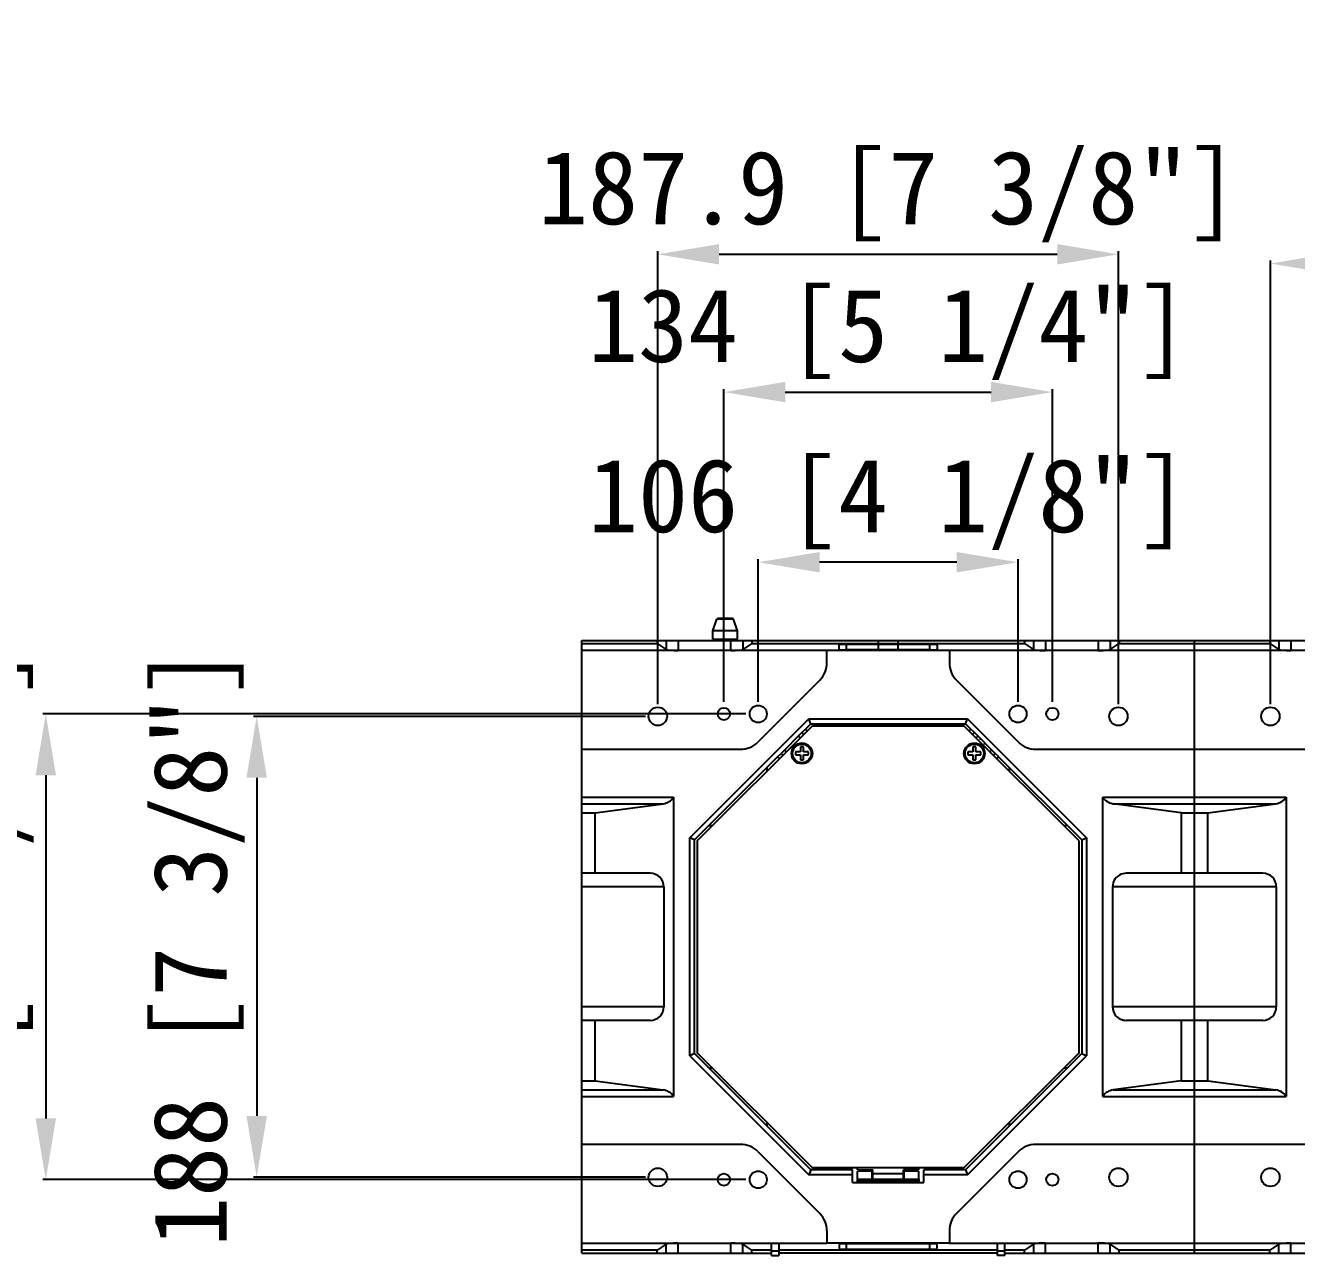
# Model space of a CAD drawing. Header units: millimetres. Extents: x 2900105 to 2915262, y -55349 to -51874.
# Drawn here: x 2902606 to 2903124, y -53653 to -53151 of the extents above; entities that cross this region are included whole.
import ezdxf

# ---------------------------------------------------------------- set-up
doc = ezdxf.new("R2010")
doc.units = ezdxf.units.MM
doc.layers.add('02___PRT_ALL_AXES', color=7, linetype='Continuous')
doc.styles.get("Standard").update_dxf_attribs({"font": ''})
doc.styles.get('Standard').set_extended_font_data('SimSun')
doc.dimstyles.new('ISO-200', dxfattribs={"dimtxt": 30, "dimasz": 25, "dimexe": 1.25, "dimexo": 5, "dimgap": 5, "dimtad": 1, "dimtoh": 1, "dimdec": 1, "dimdsep": 46, "dimtxsty": 'Standard', "dimcen": 2.5, "dimadec": 0, "dimazin": 0, "dimtfac": 1, "dimtdec": 1, "dimtmove": 0, "dimatfit": 3, "dimfxl": 1, "dimarcsym": 0})

# ---------------------------------------------------------------- blocks, each defined once
blk = doc.blocks.new('*D359')
at = {"color": 0, "lineweight": -2, "transparency": 16777216}
for p, q in [((2902904.78, -53426.67), (2902904.78, -53368.51)), ((2902985.78, -53369.76), (2902929.78, -53369.76)), ((2903010.78, -53426.67), (2903010.78, -53368.51))]:
    blk.add_line(p, q, dxfattribs=at)
at = {"color": 0, "transparency": 16777216}
for points in [[(2902929.78, -53365.59), (2902929.78, -53373.93), (2902904.78, -53369.76)], [(2902985.78, -53365.59), (2902985.78, -53373.93), (2903010.78, -53369.76)]]:
    blk.add_solid(points, dxfattribs=at)
at = {"layer": 'Defpoints', "color": 0, "transparency": 16777216}
for p in [(2902904.78, -53369.76), (2902904.78, -53431.67), (2903010.78, -53431.67)]:
    blk.add_point(p, dxfattribs=at)
at = {"color": 0, "transparency": 16777216, "insert": (2902957.78, -53346.16), "char_height": 30, "attachment_point": 5}
blk.add_mtext('106 [4 1/8"]', dxfattribs=at)
blk = doc.blocks.new('*D362')
at = {"color": 0, "lineweight": -2, "transparency": 16777216}
for p, q in [((2902863.81, -53427.67), (2902863.81, -53242.89)), ((2902888.81, -53244.14), (2903026.76, -53244.14)), ((2903051.76, -53427.67), (2903051.76, -53242.89))]:
    blk.add_line(p, q, dxfattribs=at)
at = {"color": 0, "transparency": 16777216}
for points in [[(2902888.81, -53239.97), (2902888.81, -53248.3), (2902863.81, -53244.14)], [(2903026.76, -53239.97), (2903026.76, -53248.3), (2903051.76, -53244.14)]]:
    blk.add_solid(points, dxfattribs=at)
at = {"layer": 'Defpoints', "color": 0, "transparency": 16777216}
for p in [(2903051.76, -53244.14), (2902863.81, -53432.67), (2903051.76, -53432.67)]:
    blk.add_point(p, dxfattribs=at)
at = {"color": 0, "transparency": 16777216, "insert": (2902957.78, -53220.53), "char_height": 30, "attachment_point": 5}
blk.add_mtext('{\\C1;187.9 [7 3/8"]}', dxfattribs=at)
blk = doc.blocks.new('*D363')
at = {"color": 0, "lineweight": -2, "transparency": 16777216}
for p, q in [((2903113.76, -53427.67), (2903113.76, -53246.64)), ((2903138.76, -53247.89), (2903776.71, -53247.89)), ((2903801.71, -53427.67), (2903801.71, -53246.64))]:
    blk.add_line(p, q, dxfattribs=at)
at = {"color": 0, "transparency": 16777216}
for points in [[(2903138.76, -53243.72), (2903138.76, -53252.05), (2903113.76, -53247.89)], [(2903776.71, -53243.72), (2903776.71, -53252.05), (2903801.71, -53247.89)]]:
    blk.add_solid(points, dxfattribs=at)
at = {"layer": 'Defpoints', "color": 0, "transparency": 16777216}
for p in [(2903801.71, -53247.89), (2903113.76, -53432.67), (2903801.71, -53432.67)]:
    blk.add_point(p, dxfattribs=at)
at = {"color": 0, "transparency": 16777216, "insert": (2903459.82, -53224.28), "char_height": 30, "attachment_point": 5}
blk.add_mtext('{\\C1;688 [2\'-3 1/8"]}', dxfattribs=at)
blk = doc.blocks.new('*D355')
at = {"color": 0, "lineweight": -2, "transparency": 16777216}
for p, q in [((2902890.78, -53426.67), (2902890.78, -53299.1)), ((2902915.78, -53300.35), (2902999.78, -53300.35)), ((2903024.78, -53426.67), (2903024.78, -53299.1))]:
    blk.add_line(p, q, dxfattribs=at)
at = {"color": 0, "transparency": 16777216}
for points in [[(2902915.78, -53296.18), (2902915.78, -53304.51), (2902890.78, -53300.35)], [(2902999.78, -53296.18), (2902999.78, -53304.51), (2903024.78, -53300.35)]]:
    blk.add_solid(points, dxfattribs=at)
at = {"layer": 'Defpoints', "color": 0, "transparency": 16777216}
for p in [(2903024.78, -53300.35), (2902890.78, -53431.67), (2903024.78, -53431.67)]:
    blk.add_point(p, dxfattribs=at)
at = {"color": 0, "transparency": 16777216, "insert": (2902957.78, -53276.74), "char_height": 30, "attachment_point": 5}
blk.add_mtext('134 [5 1/4"]', dxfattribs=at)
blk = doc.blocks.new('*D357')
at = {"color": 0, "lineweight": -2, "transparency": 16777216}
for p, q in [((2902899.78, -53431.67), (2902612.83, -53431.67)), ((2902614.08, -53456.67), (2902614.08, -53596.67)), ((2902899.78, -53621.67), (2902612.83, -53621.67))]:
    blk.add_line(p, q, dxfattribs=at)
at = {"color": 0, "transparency": 16777216}
for points in [[(2902609.91, -53456.67), (2902618.24, -53456.67), (2902614.08, -53431.67)], [(2902609.91, -53596.67), (2902618.24, -53596.67), (2902614.08, -53621.67)]]:
    blk.add_solid(points, dxfattribs=at)
at = {"layer": 'Defpoints', "color": 0, "transparency": 16777216}
for p in [(2902904.78, -53431.67), (2902614.08, -53621.67), (2902904.78, -53621.67)]:
    blk.add_point(p, dxfattribs=at)
at = {"color": 0, "transparency": 16777216, "insert": (2902590.47, -53526.67), "char_height": 30, "attachment_point": 5, "rotation": 90}
blk.add_mtext('190 [7 1/2"]', dxfattribs=at)
blk = doc.blocks.new('*D364')
at = {"color": 0, "lineweight": -2, "transparency": 16777216}
for p, q in [((2902858.81, -53432.67), (2902698.89, -53432.67)), ((2902700.14, -53457.67), (2902700.14, -53595.67)), ((2902858.81, -53620.67), (2902698.89, -53620.67))]:
    blk.add_line(p, q, dxfattribs=at)
at = {"color": 0, "transparency": 16777216}
for points in [[(2902695.97, -53457.67), (2902704.3, -53457.67), (2902700.14, -53432.67)], [(2902695.97, -53595.67), (2902704.3, -53595.67), (2902700.14, -53620.67)]]:
    blk.add_solid(points, dxfattribs=at)
at = {"layer": 'Defpoints', "color": 0, "transparency": 16777216}
for p in [(2902863.81, -53432.67), (2902700.14, -53620.67), (2902863.81, -53620.67)]:
    blk.add_point(p, dxfattribs=at)
at = {"color": 0, "transparency": 16777216, "insert": (2902676.53, -53526.67), "char_height": 30, "attachment_point": 5, "rotation": 90}
blk.add_mtext('{\\C1;188 [7 3/8"]}', dxfattribs=at)

msp = doc.modelspace()

# ---------------------------------------------------------------- linework, layer by layer
at = {"color": 7, "linetype": 'Continuous'}
for p, q in [((2902886.31, -53397.7), (2902887.89, -53393.03)), ((2902894.67, -53393.03), (2902887.89, -53393.03)), ((2902894.2, -53392.7), (2902888.37, -53392.7)), ((2902896.26, -53397.7), (2902894.67, -53393.03)), ((2902886.31, -53401.2), (2902886.31, -53397.7)), ((2902896.26, -53397.7), (2902886.31, -53397.7)), ((2902896.26, -53401.2), (2902896.26, -53397.7)), ((2902832.81, -53651.65), (2902832.81, -53401.7)), ((2902832.81, -53401.7), (2903832.71, -53401.7)), ((2902832.81, -53402.96), (2902863.55, -53402.96)), ((2902932.78, -53405.8), (2902832.81, -53405.8)), ((2902863.55, -53401.7), (2902863.55, -53402.96)), ((2902863.55, -53402.96), (2902867.19, -53405.38)), ((2902867.19, -53401.7), (2902867.19, -53405.38)), ((2902872.15, -53401.7), (2902872.15, -53405.76)), ((2902886.31, -53401.2), (2902896.26, -53401.2)), ((2902893.56, -53405.76), (2902893.56, -53401.7)), ((2902898.51, -53401.7), (2902898.51, -53405.38)), ((2902902.15, -53402.96), (2902898.51, -53405.38)), ((2902902.15, -53401.7), (2902902.15, -53402.96)), ((2902902.15, -53402.96), (2903013.41, -53402.96)), ((2902932.78, -53410.82), (2902932.78, -53405.76)), ((2902982.78, -53405.76), (2902932.78, -53405.76)), ((2902937.78, -53405.28), (2902937.78, -53403.53)), ((2902940.78, -53405.54), (2902940.78, -53403.26)), ((2902940.78, -53403.26), (2902974.78, -53403.26)), ((2902974.78, -53405.54), (2902940.78, -53405.54)), ((2902974.78, -53405.54), (2902974.78, -53403.26)), ((2902977.78, -53403.53), (2902977.78, -53405.28)), ((2902982.78, -53405.8), (2902982.78, -53410.82)), ((2903182.73, -53405.8), (2902982.78, -53405.8)), ((2903013.41, -53401.7), (2903013.41, -53402.96)), ((2903013.41, -53402.96), (2903017.05, -53405.38)), ((2903017.05, -53401.7), (2903017.05, -53405.38)), ((2903022.01, -53401.7), (2903022.01, -53405.8)), ((2903043.42, -53401.7), (2903043.42, -53405.8)), ((2903048.37, -53401.7), (2903048.37, -53405.38)), ((2903048.37, -53405.38), (2903052.01, -53402.96)), ((2903052.01, -53401.7), (2903052.01, -53402.96)), ((2903052.01, -53402.96), (2903113.5, -53402.96)), ((2903082.76, -53651.65), (2903082.76, -53401.7)), ((2903113.5, -53401.7), (2903113.5, -53402.96)), ((2903113.5, -53402.96), (2903117.14, -53405.38)), ((2903117.14, -53401.7), (2903117.14, -53405.38)), ((2903122.1, -53401.7), (2903122.1, -53405.76)), ((2902929.86, -53417.89), (2902904.62, -53443.13)), ((2902985.71, -53417.89), (2903010.95, -53443.13)), ((2902876.81, -53482.25), (2902925.36, -53433.7)), ((2902926.31, -53436.99), (2902880.1, -53483.2)), ((2902926.19, -53435.7), (2902924.01, -53437.88)), ((2902926.19, -53435.7), (2902925.36, -53433.7)), ((2902925.36, -53433.7), (2902990.2, -53433.7)), ((2902926.19, -53435.7), (2902989.38, -53435.7)), ((2902988.55, -53436.7), (2902927.02, -53436.7)), ((2903035.76, -53483.49), (2902989.25, -53436.99)), ((2902989.38, -53435.7), (2902990.2, -53433.7)), ((2902991.56, -53437.88), (2902989.38, -53435.7)), ((2902990.2, -53433.7), (2903038.76, -53482.25)), ((2902922.6, -53439.29), (2902914.11, -53447.78)), ((2902921.18, -53440.7), (2902921.89, -53441.41)), ((2902922.58, -53439.27), (2902924, -53437.86)), ((2902923.31, -53440), (2902922.6, -53439.29)), ((2902924.72, -53438.58), (2902924, -53437.86)), ((2902990.85, -53438.58), (2902991.57, -53437.86)), ((2902992.99, -53439.27), (2902991.57, -53437.86)), ((2902992.97, -53439.29), (2902992.26, -53440)), ((2903001.46, -53447.78), (2902992.97, -53439.29)), ((2902993.68, -53441.41), (2902994.38, -53440.7)), ((2902832.81, -53446.06), (2902897.55, -53446.06)), ((2902916.23, -53447.07), (2902915.53, -53446.36)), ((2902919.95, -53447.18), (2902919.95, -53448.38)), ((2902922, -53447.18), (2902919.95, -53447.18)), ((2902922, -53445.13), (2902922, -53447.18)), ((2902923.2, -53445.13), (2902922, -53445.13)), ((2902923.2, -53447.18), (2902923.2, -53445.13)), ((2902925.25, -53447.18), (2902923.2, -53447.18)), ((2902925.25, -53448.38), (2902925.25, -53447.18)), ((2902990.32, -53447.18), (2902990.32, -53448.38)), ((2902992.37, -53447.18), (2902990.32, -53447.18)), ((2902992.37, -53445.13), (2902992.37, -53447.18)), ((2902993.57, -53445.13), (2902992.37, -53445.13)), ((2902993.57, -53447.18), (2902993.57, -53445.13)), ((2902995.62, -53447.18), (2902993.57, -53447.18)), ((2902995.62, -53448.38), (2902995.62, -53447.18)), ((2903000.04, -53446.36), (2902999.33, -53447.07)), ((2903018.02, -53446.06), (2903147.5, -53446.06)), ((2902912.7, -53449.19), (2902878.81, -53483.08)), ((2902912.68, -53449.17), (2902914.1, -53447.76)), ((2902913.41, -53449.9), (2902912.68, -53449.17)), ((2902914.11, -53447.78), (2902914.82, -53448.48)), ((2902919.95, -53448.38), (2902922, -53448.38)), ((2902922, -53448.38), (2902922, -53450.43)), ((2902922, -53450.43), (2902923.2, -53450.43)), ((2902923.2, -53450.43), (2902923.2, -53448.38)), ((2902923.2, -53448.38), (2902925.25, -53448.38)), ((2902990.32, -53448.38), (2902992.37, -53448.38)), ((2902992.37, -53448.38), (2902992.37, -53450.43)), ((2902992.37, -53450.43), (2902993.57, -53450.43)), ((2902993.57, -53450.43), (2902993.57, -53448.38)), ((2902993.57, -53448.38), (2902995.62, -53448.38)), ((2903000.75, -53448.48), (2903001.46, -53447.78)), ((2903002.89, -53449.17), (2903001.47, -53447.76)), ((2903002.16, -53449.9), (2903002.89, -53449.17)), ((2903036.76, -53483.08), (2903002.87, -53449.19)), ((2902908.28, -53453.6), (2902908.28, -53455.02)), ((2903007.28, -53455.02), (2903007.28, -53453.6)), ((2902832.81, -53465.65), (2902870.22, -53465.65)), ((2902832.81, -53468.28), (2902866.01, -53468.28)), ((2902838.22, -53471.94), (2902866.01, -53468.28)), ((2902870.22, -53465.65), (2902870.22, -53587.7)), ((2903045.35, -53587.7), (2903045.35, -53465.65)), ((2903045.35, -53465.65), (2903120.17, -53465.65)), ((2903049.56, -53468.28), (2903115.96, -53468.28)), ((2903077.35, -53471.94), (2903049.56, -53468.28)), ((2903088.17, -53471.94), (2903115.96, -53468.28)), ((2903120.17, -53465.65), (2903120.17, -53587.7)), ((2902832.81, -53471.94), (2902838.22, -53471.94)), ((2902838.22, -53496.67), (2902838.22, -53471.94)), ((2903077.35, -53471.94), (2903077.35, -53496.67)), ((2903077.35, -53471.94), (2903088.17, -53471.94)), ((2903088.17, -53496.67), (2903088.17, -53471.94)), ((2902884.72, -53477.17), (2902886.1, -53477.17)), ((2903029.44, -53477.17), (2903030.51, -53477.17)), ((2902876.81, -53571.09), (2902876.81, -53482.25)), ((2902878.81, -53483.08), (2902876.81, -53482.25)), ((2902878.81, -53570.26), (2902878.81, -53483.08)), ((2902879.81, -53483.91), (2902879.81, -53569.43)), ((2903035.76, -53569.43), (2903035.76, -53483.49)), ((2903036.76, -53483.08), (2903038.76, -53482.25)), ((2903036.76, -53483.08), (2903036.76, -53570.26)), ((2903038.76, -53482.25), (2903038.76, -53571.09)), ((2902860.72, -53496.67), (2902832.81, -53496.67)), ((2903110.67, -53496.67), (2903054.85, -53496.67)), ((2902866.22, -53502.17), (2902832.81, -53502.17)), ((2902866.22, -53502.17), (2902866.22, -53551.17)), ((2903049.35, -53502.17), (2903049.35, -53551.17)), ((2903116.17, -53502.17), (2903049.35, -53502.17)), ((2903116.17, -53502.17), (2903116.17, -53551.17)), ((2902866.22, -53551.17), (2902832.81, -53551.17)), ((2903116.17, -53551.17), (2903049.35, -53551.17)), ((2902860.72, -53556.67), (2902832.81, -53556.67)), ((2902838.22, -53581.41), (2902838.22, -53556.67)), ((2903110.67, -53556.67), (2903054.85, -53556.67)), ((2903077.35, -53556.67), (2903077.35, -53581.41)), ((2903088.17, -53581.41), (2903088.17, -53556.67)), ((2902878.81, -53570.26), (2902876.81, -53571.09)), ((2902876.81, -53571.09), (2902925.36, -53619.65)), ((2902878.81, -53570.26), (2902926.19, -53617.65)), ((2902880.1, -53570.14), (2902926.31, -53616.35)), ((2902989.25, -53616.35), (2903035.47, -53570.14)), ((2902989.38, -53617.65), (2903036.76, -53570.26)), ((2902990.2, -53619.65), (2903038.76, -53571.09)), ((2903036.76, -53570.26), (2903038.76, -53571.09)), ((2902886.13, -53576.17), (2902885.06, -53576.17)), ((2903030.85, -53576.17), (2903029.47, -53576.17)), ((2902832.81, -53581.41), (2902838.22, -53581.41)), ((2902838.22, -53581.41), (2902866.01, -53585.06)), ((2903077.35, -53581.41), (2903049.56, -53585.06)), ((2903077.35, -53581.41), (2903088.17, -53581.41)), ((2903088.17, -53581.41), (2903115.96, -53585.06)), ((2902832.81, -53585.06), (2902866.01, -53585.06)), ((2902832.81, -53587.7), (2902870.22, -53587.7)), ((2903045.35, -53587.7), (2903120.17, -53587.7)), ((2903049.56, -53585.06), (2903115.96, -53585.06)), ((2902908.28, -53598.32), (2902908.28, -53599.74)), ((2903007.28, -53599.74), (2903007.28, -53598.32)), ((2902897.55, -53607.29), (2902832.81, -53607.29)), ((2903147.5, -53607.29), (2903018.02, -53607.29)), ((2902904.62, -53610.21), (2902929.86, -53635.45)), ((2903010.95, -53610.21), (2902985.71, -53635.45)), ((2902926.19, -53617.65), (2902925.36, -53619.65)), ((2902943.28, -53617.65), (2902926.19, -53617.65)), ((2902927.02, -53616.65), (2902988.55, -53616.65)), ((2902943.28, -53622.83), (2902943.28, -53617.65)), ((2902945.28, -53617.65), (2902945.28, -53616.65)), ((2902945.28, -53617.65), (2902951.56, -53617.65)), ((2902951.28, -53621.45), (2902951.28, -53618.15)), ((2902951.56, -53621.45), (2902951.56, -53617.65)), ((2902964.01, -53621.45), (2902964.01, -53617.65)), ((2902970.28, -53617.65), (2902964.01, -53617.65)), ((2902964.28, -53621.45), (2902964.28, -53618.15)), ((2902970.28, -53617.65), (2902970.28, -53616.65)), ((2902972.28, -53622.83), (2902972.28, -53617.65)), ((2902989.38, -53617.65), (2902972.28, -53617.65)), ((2902989.38, -53617.65), (2902990.2, -53619.65)), ((2902943.28, -53619.65), (2902925.36, -53619.65)), ((2902943.28, -53622.83), (2902972.28, -53622.83)), ((2902945.28, -53622.45), (2902945.28, -53621.45)), ((2902945.28, -53621.45), (2902970.28, -53621.45)), ((2902970.28, -53622.45), (2902945.28, -53622.45)), ((2902945.28, -53622.75), (2902945.28, -53622.83)), ((2902946.28, -53622.45), (2902946.28, -53621.45)), ((2902951.28, -53622.75), (2902951.28, -53622.45)), ((2902964.01, -53619.31), (2902951.56, -53619.31)), ((2902951.56, -53622.75), (2902951.56, -53622.45)), ((2902964.01, -53622.75), (2902964.01, -53622.45)), ((2902964.28, -53622.75), (2902964.28, -53622.45)), ((2902969.28, -53621.45), (2902969.28, -53622.45)), ((2902970.28, -53621.45), (2902970.28, -53622.45)), ((2902970.28, -53622.75), (2902970.28, -53622.83)), ((2902990.2, -53619.65), (2902972.28, -53619.65)), ((2902932.78, -53642.52), (2902932.78, -53647.58)), ((2902982.78, -53642.52), (2902982.78, -53647.54)), ((2902832.81, -53647.54), (2902932.78, -53647.54)), ((2902867.19, -53647.96), (2902863.55, -53650.38)), ((2902867.19, -53651.65), (2902867.19, -53647.96)), ((2902872.15, -53651.65), (2902872.15, -53647.58)), ((2902872.15, -53647.58), (2902893.56, -53647.58)), ((2902893.56, -53651.65), (2902893.56, -53647.58)), ((2902898.51, -53651.65), (2902898.51, -53647.96)), ((2902902.15, -53650.38), (2902898.51, -53647.96)), ((2902910.15, -53652.65), (2902910.15, -53647.58)), ((2902913.15, -53647.58), (2902913.15, -53652.65)), ((2902982.78, -53647.58), (2902932.78, -53647.58)), ((2902937.78, -53648.06), (2902937.78, -53649.81)), ((2902940.78, -53650.08), (2902940.78, -53647.8)), ((2902974.78, -53647.8), (2902940.78, -53647.8)), ((2902974.78, -53650.08), (2902974.78, -53647.8)), ((2902977.78, -53649.81), (2902977.78, -53648.06)), ((2902982.78, -53647.54), (2903182.73, -53647.54)), ((2903002.41, -53652.65), (2903002.41, -53647.54)), ((2903005.41, -53652.65), (2903005.41, -53647.54)), ((2903017.05, -53647.96), (2903013.41, -53650.38)), ((2903017.05, -53647.96), (2903017.05, -53651.65)), ((2903022.01, -53651.65), (2903022.01, -53647.54)), ((2903043.42, -53651.65), (2903043.42, -53647.54)), ((2903048.37, -53651.65), (2903048.37, -53647.96)), ((2903052.01, -53650.38), (2903048.37, -53647.96)), ((2903117.14, -53647.96), (2903113.5, -53650.38)), ((2903117.14, -53651.65), (2903117.14, -53647.96)), ((2903122.1, -53651.65), (2903122.1, -53647.58)), ((2902863.55, -53650.38), (2902832.81, -53650.38)), ((2902832.81, -53651.65), (2902910.15, -53651.65)), ((2902863.55, -53651.65), (2902863.55, -53650.38)), ((2902902.15, -53651.65), (2902902.15, -53650.38)), ((2902910.15, -53650.38), (2902902.15, -53650.38)), ((2902910.15, -53650.65), (2902913.15, -53650.65)), ((2902910.15, -53652.65), (2902913.15, -53652.65)), ((2903002.41, -53650.38), (2902913.15, -53650.38)), ((2903002.41, -53651.65), (2902913.15, -53651.65)), ((2902940.78, -53650.08), (2902974.78, -53650.08)), ((2903002.41, -53650.65), (2903005.41, -53650.65)), ((2903005.41, -53652.65), (2903002.41, -53652.65)), ((2903013.41, -53650.38), (2903005.41, -53650.38)), ((2903005.41, -53651.65), (2903160.1, -53651.65)), ((2903013.41, -53651.65), (2903013.41, -53650.38)), ((2903052.01, -53651.65), (2903052.01, -53650.38)), ((2903113.5, -53650.38), (2903052.01, -53650.38)), ((2903113.5, -53651.65), (2903113.5, -53650.38))]:
    msp.add_line(p, q, dxfattribs=at)
at = {"color": 2, "linetype": 'Continuous'}
for p, q in [((2902953.83, -53405.54), (2902953.83, -53401.7)), ((2902961.83, -53405.54), (2902961.83, -53401.7))]:
    msp.add_line(p, q, dxfattribs=at)
at = {"color": 3}
for centre in [(2902863.81, -53432.67), (2902863.81, -53432.67), (2903051.76, -53432.67), (2903113.76, -53432.67), (2902863.81, -53620.67), (2902863.81, -53620.67), (2903051.76, -53620.67), (2903113.76, -53620.67)]:
    msp.add_circle(centre, 3.75, dxfattribs=at)
at = {"color": 1, "linetype": 'Continuous'}
for centre in [(2902890.78, -53431.67), (2903024.78, -53431.67), (2902890.78, -53621.67), (2903024.78, -53621.67)]:
    msp.add_circle(centre, 2.5, dxfattribs=at)
at = {"color": 7, "linetype": 'Continuous'}
for centre, radius in [((2902904.78, -53431.67), 3.5), ((2903010.78, -53431.67), 3.5), ((2903010.78, -53431.67), 3.5), ((2902922.6, -53447.78), 4.25), ((2902992.97, -53447.78), 4.25), ((2902904.78, -53621.67), 3.5), ((2903010.78, -53621.67), 3.5), ((2903010.78, -53621.67), 3.5)]:
    msp.add_circle(centre, radius, dxfattribs=at)
for centre, radius, start, end in [((2902888.37, -53393.2), 0.5, 90, 161.222), ((2902894.2, -53393.2), 0.5, 18.778, 90), ((2902922.78, -53410.82), 10, 315, 0), ((2902992.78, -53410.82), 10, 180, 225), ((2902927.02, -53437.7), 1, 90, 135), ((2902988.55, -53437.7), 1, 45, 90), ((2902897.55, -53436.06), 10, 270, 315), ((2903018.02, -53436.06), 10, 225, 270), ((2902880.81, -53483.91), 1, 135, 180), ((2902880.81, -53569.43), 1, 180, 225), ((2903034.76, -53569.43), 1, 315, 0), ((2902897.55, -53617.29), 10, 45, 90), ((2903018.02, -53617.29), 10, 90, 135), ((2902927.02, -53615.65), 1, 225, 270), ((2902988.55, -53615.65), 1, 270, 315), ((2902922.78, -53642.52), 10, 0, 45), ((2902992.78, -53642.52), 10, 135, 180)]:
    msp.add_arc(centre, radius, start, end, dxfattribs=at)
at = {"color": 2, "linetype": 'Continuous'}
for start, end in [(180, 195), (255, 272.559)]:
    msp.add_arc((2902997.28, -53441.7), 2, start, end, dxfattribs=at)
at = {"color": 7, "linetype": 'Continuous'}
for centre, major_axis, ratio, start_param, end_param in [((2902872.15, -53405.32), (5, 0), 0.087489, -3.010693, -1.570796), ((2902893.56, -53405.32), (5, 0), 0.087489, -1.570796, -0.1309), ((2902940.78, -53403.53), (3, 0), 0.087489, 1.570796, 3.141593), ((2902940.78, -53405.28), (3, 0), 0.087489, -3.141593, -1.570796), ((2902974.78, -53403.53), (3, 0), 0.087489, 0, 1.570796), ((2902974.78, -53405.28), (3, 0), 0.087489, -1.570796, 0), ((2903122.1, -53405.32), (5, 0), 0.087489, -3.010693, -1.570796), ((2902865.22, -53462.33), (6, 0), 1, -1.439897, -0.585686), ((2903050.35, -53462.33), (0, 6), 1, -4.126703, -3.79032), ((2903050.35, -53462.33), (6, 0), 1, -2.219524, -1.701696), ((2903115.17, -53462.33), (6, 0), 1, -1.439897, -0.585686), ((2902860.72, -53502.17), (5.5, 0), 1, 0, 1.570796), ((2903054.85, -53502.17), (5.5, 0), 1, 2.543023, 3.141593), ((2903054.85, -53502.17), (0, 5.5), 1, 0, 0.972227), ((2903110.67, -53502.17), (5.5, 0), 1, 0, 1.570796), ((2902860.72, -53551.17), (5.5, 0), 1, -1.570796, 0), ((2903054.85, -53551.17), (0, 5.5), 1, -4.712389, -3.997454), ((2903110.67, -53551.17), (0, 5.5), 1, -3.141593, -1.570796), ((2903054.85, -53551.17), (5.5, 0), 1, -2.426658, -1.570796), ((2902865.22, -53591.01), (6, 0), 1, 0.585686, 1.439897), ((2903050.35, -53591.01), (6, 0), 1, 7.984881, 8.839092), ((2903115.17, -53591.01), (6, 0), 1, 0.585686, 1.439897), ((2902872.15, -53648.02), (5, 0), 0.087489, 1.570796, 3.010693), ((2902893.56, -53648.02), (5, 0), 0.087489, 0.1309, 1.570796), ((2902940.78, -53648.06), (3, 0), 0.087489, 1.570796, 3.141593), ((2902940.78, -53649.81), (3, 0), 0.087489, -3.141593, -1.570796), ((2902974.78, -53648.06), (3, 0), 0.087489, 0, 1.570796), ((2902974.78, -53649.81), (3, 0), 0.087489, -1.570796, 0), ((2903122.1, -53648.02), (5, 0), 0.087489, 1.570796, 3.010693)]:
    msp.add_ellipse(centre, major_axis=major_axis, ratio=ratio, start_param=start_param, end_param=end_param, dxfattribs=at)
for points, knots in [([(2903017.05, -53405.38), (2903017.21, -53405.48), (2903017.8, -53405.55), (2903018.85, -53405.68), (2903020.34, -53405.74), (2903021.44, -53405.76), (2903022.03, -53405.76)], [0, 0, 0, 0, 0.113576, 0.337989, 0.646589, 1, 1, 1, 1]), ([(2903043.4, -53405.76), (2903043.99, -53405.76), (2903045.09, -53405.74), (2903046.58, -53405.68), (2903047.63, -53405.55), (2903048.22, -53405.48), (2903048.37, -53405.38)], [0, 0, 0, 0, 0.353506, 0.662066, 0.886436, 1, 1, 1, 1]), ([(2903022.03, -53647.58), (2903021.44, -53647.58), (2903020.34, -53647.6), (2903018.85, -53647.66), (2903017.8, -53647.79), (2903017.21, -53647.86), (2903017.05, -53647.96)], [0, 0, 0, 0, 0.353411, 0.662011, 0.886424, 1, 1, 1, 1]), ([(2903048.37, -53647.96), (2903048.22, -53647.86), (2903047.63, -53647.79), (2903046.58, -53647.66), (2903045.09, -53647.6), (2903043.99, -53647.58), (2903043.4, -53647.58)], [0, 0, 0, 0, 0.113564, 0.337934, 0.646494, 1, 1, 1, 1])]:
    msp.add_open_spline(points, degree=3, knots=knots, dxfattribs=at)
at = {"layer": '02___PRT_ALL_AXES', "color": 7, "linetype": 'Continuous'}
for p, q in [((2902945.28, -53621.45), (2902945.28, -53618.15)), ((2902951.28, -53618.15), (2902945.28, -53618.15)), ((2902970.28, -53618.15), (2902964.28, -53618.15)), ((2902970.28, -53621.45), (2902970.28, -53618.15)), ((2902945.28, -53622.75), (2902945.28, -53622.45)), ((2902970.28, -53622.75), (2902970.28, -53622.45))]:
    msp.add_line(p, q, dxfattribs=at)
for centre in [(2902922.6, -53447.78), (2902992.97, -53447.78)]:
    msp.add_circle(centre, 3.8, dxfattribs=at)

# ---------------------------------------------------------------- dimensions: what is measured, and where the dimension line sits
at = {"color": 3}
for base, p1, p2, picture, middle in [((2903051.75929144, -53244.1367681), (2902863.80929144, -53432.67053944), (2903051.75929144, -53432.67053944), '*D362', (2902957.78429144, -53244.1367681)), ((2903801.71405522, -53247.8867681), (2903113.76405522, -53432.67053944), (2903801.71405522, -53432.67053944), '*D363', (2903459.81649328, -53247.8867681))]:
    dim = msp.add_linear_dim(base=base, p1=p1, p2=p2, text='{\\C1;<>}', dimstyle='ISO-200', dxfattribs=at)
    dim.commit()
    dim.dimension.update_dxf_attribs({"geometry": picture, "text_midpoint": middle, "dimtype": 160})
for base, p1, p2, picture, middle in [((2903024.78, -53300.35), (2902890.78, -53431.67), (2903024.78, -53431.67), '*D355', (2902957.78, -53300.35)), ((2902904.78, -53369.76), (2903010.78, -53431.67), (2902904.78, -53431.67), '*D359', (2902957.78, -53369.76))]:
    dim = msp.add_linear_dim(base=base, p1=p1, p2=p2, dimstyle='ISO-200', dxfattribs=at)
    dim.commit()
    dim.dimension.update_dxf_attribs({"geometry": picture, "text_midpoint": middle, "dimtype": 160})
dim = msp.add_linear_dim(base=(2902614.08, -53621.67), p1=(2902904.78, -53431.67), p2=(2902904.78, -53621.67), angle=90, dimstyle='ISO-200', dxfattribs=at)
dim.commit()
dim.dimension.update_dxf_attribs({"geometry": '*D357', "text_midpoint": (2902614.08, -53526.67), "dimtype": 160})
dim = msp.add_linear_dim(base=(2902700.14, -53620.67), p1=(2902863.81, -53432.67), p2=(2902863.81, -53620.67), angle=90, text='{\\C1;<>}', dimstyle='ISO-200', dxfattribs=at)
dim.commit()
dim.dimension.update_dxf_attribs({"geometry": '*D364', "text_midpoint": (2902700.14, -53526.67), "dimtype": 160})

doc.saveas('drawing.dxf')
